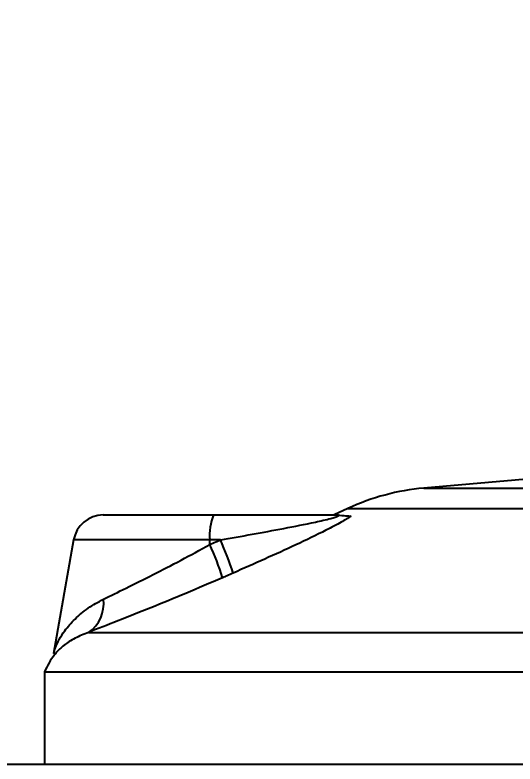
# Model space of a CAD drawing. Header units: millimetres. Extents: x 10 to 584, y 10 to 410.
# Drawn here: x 295.5 to 297.709, y 225.778 to 229.087 of the extents above; entities that cross this region are included whole.
import ezdxf

# ---------------------------------------------------------------- set-up
doc = ezdxf.new("R2010")
doc.units = ezdxf.units.MM
doc.layers.add('2', color=1, linetype='Continuous')
doc.styles.add('SLDTEXTSTYLE0', font='TXT', dxfattribs={"width": 0.7})
doc.dimstyles.new('SLDDIMSTYLE0', dxfattribs={"dimtxt": 3.5, "dimasz": 3.5, "dimexe": 0, "dimexo": 0.0625, "dimgap": 0.875, "dimtad": 1, "dimlfac": 15, "dimrnd": 1e-09, "dimzin": 12, "dimdsep": 46, "dimtxsty": 'SLDTEXTSTYLE0', "dimsah": 1, "dimcen": 0.09, "dimadec": 0, "dimazin": 3, "dimtfac": 1, "dimtofl": 0, "dimtmove": 0, "dimatfit": 3, "dimfxl": 0, "dimfrac": 2, "dimtolj": 1, "dimtzin": 12, "dimarcsym": 0})

# ---------------------------------------------------------------- blocks, each defined once
blk = doc.blocks.new('_D_1')
at = {"layer": '2', "color": 1}
for p, q in [((300.7018, 291.645), (391.2447, 291.645)), ((390.2447, 225.7783), (390.2447, 291.645)), ((264.8185, 225.7783), (391.2447, 225.7783))]:
    blk.add_line(p, q, dxfattribs=at)
for points in [[(390.2447, 291.645), (389.7062, 288.145), (390.7832, 288.145)], [(390.2447, 225.7783), (390.7832, 229.2783), (389.7062, 229.2783)]]:
    blk.add_solid(points, dxfattribs=at)
at = {"layer": '2', "color": 1, "char_height": 3.5, "attachment_point": 1, "rotation": 90, "style": 'SLDTEXTSTYLE0'}
for s, insert in [('50', (385.7184, 263.2932)), ('%%p', (385.733, 259.9537)), ('1000', (385.7184, 248.3064))]:
    blk.add_mtext(s, dxfattribs=dict(at, insert=insert))

msp = doc.modelspace()

# ---------------------------------------------------------------- linework, layer by layer
at = {"color": 7, "linetype": 'Continuous', "lineweight": 25}
for p, q in [((297.84088, 227.04353), (297.30649, 226.99678)), ((296.97103, 226.90689), (296.90975, 226.87832)), ((295.89005, 226.87832), (296.37701, 226.87832)), ((296.37701, 226.87832), (296.91487, 226.87832)), ((295.75874, 226.76814), (295.67041, 226.26717)), ((296.36051, 226.74774), (296.36095, 226.76814)), ((296.4074, 226.76814), (296.36095, 226.76814)), ((295.82479, 226.35981), (300.6074, 226.35981)), ((295.63083, 226.18554), (295.63083, 225.77832)), ((295.63083, 226.18554), (300.94416, 226.18554)), ((295.63083, 225.77832), (300.94416, 225.77832))]:
    msp.add_line(p, q, dxfattribs=at)
at = {"color": 59, "linetype": 'Continuous', "lineweight": 25}
for p, q in [((297.30649, 226.99678), (299.28107, 226.99678)), ((296.97103, 226.90689), (299.61402, 226.90689)), ((296.36095, 226.76814), (295.75874, 226.76814))]:
    msp.add_line(p, q, dxfattribs=at)
at = {"color": 7, "linetype": 'Continuous', "lineweight": 25}
for centre, radius, start, end in [((297.39364, 226.00058), 1, 95, 115), ((295.89005, 226.74498), 0.13333, 90, 170), ((296.58395, 226.7919), 0.22426, 157.33636, 186.08389), ((295.3013, 226.26221), 1.21632, 17.18624, 24.57916), ((295.25671, 226.24091), 1.2146, 17.25573, 24.66292), ((295.73942, 226.48592), 0.15229, 304.09764, 7.70719), ((295.93868, 226.05771), 0.33333, 142.41476, 157.45001)]:
    msp.add_arc(centre, radius, start, end, dxfattribs=at)
for points, knots in [([(296.4074, 226.76814), (296.50091, 226.78465), (296.64119, 226.80942), (296.80446, 226.8417), (296.88107, 226.85905), (296.91172, 226.86772), (296.92191, 226.87127), (296.92694, 226.87341), (296.92984, 226.87521), (296.93047, 226.87662), (296.92892, 226.87764), (296.92643, 226.87795), (296.92511, 226.87811)], [0, 0, 0, 0, 0.5000147, 0.7500861, 0.8749216, 0.9157348, 0.9321086, 0.9463791, 0.9592938, 0.971845, 0.9851067, 1, 1, 1, 1]), ([(296.98461, 226.87304), (296.97089, 226.86438), (296.93998, 226.84488), (296.85621, 226.80104), (296.69739, 226.72462), (296.55688, 226.66278), (296.46331, 226.6216)], [0, 0, 0, 0, 0.1116422, 0.2515372, 0.5015359, 1, 1, 1, 1]), ([(296.91487, 226.87832), (296.91678, 226.87831), (296.92019, 226.87829), (296.92361, 226.87816), (296.92511, 226.87811)], [0, 0, 0, 0, 0.55989787, 1, 1, 1, 1]), ([(296.92511, 226.87811), (296.9378, 226.87696), (296.96329, 226.87465), (296.97749, 226.87358), (296.98461, 226.87304)], [0, 0, 0, 0, 0.4980998, 1, 1, 1, 1]), ([(296.36051, 226.74774), (296.36927, 226.75155), (296.38489, 226.75836), (296.40053, 226.76515), (296.4074, 226.76814)], [0, 0, 0, 0, 0.56, 1, 1, 1, 1]), ([(295.89033, 226.50634), (295.9229, 226.52221), (295.99, 226.5549), (296.10778, 226.61342), (296.23329, 226.67791), (296.31801, 226.72441), (296.36051, 226.74774)], [0, 0, 0, 0, 0.2425881, 0.4997099, 0.7490065, 1, 1, 1, 1]), ([(296.46331, 226.6216), (296.4546, 226.6178), (296.43904, 226.61101), (296.42349, 226.6042), (296.41664, 226.6012)], [0, 0, 0, 0, 0.56, 1, 1, 1, 1]), ([(296.41664, 226.6012), (296.36254, 226.57787), (296.25471, 226.53138), (296.09787, 226.46744), (295.95013, 226.4088), (295.86654, 226.37613), (295.82479, 226.35981)], [0, 0, 0, 0, 0.2510036, 0.5002764, 0.750444, 1, 1, 1, 1]), ([(295.6703, 226.26655), (295.67176, 226.26722), (295.67485, 226.26865), (295.67496, 226.26406), (295.67502, 226.26165)], [0, 0, 0, 0, 0.47507421, 1, 1, 1, 1])]:
    msp.add_open_spline(points, degree=3, knots=knots, dxfattribs=at)
at = {"color": 59, "linetype": 'Continuous', "lineweight": 25}
for points, knots in [([(295.67087, 226.26708), (295.67272, 226.27505), (295.6767, 226.29214), (295.6942, 226.32845), (295.72179, 226.37155), (295.76325, 226.41925), (295.81956, 226.46752), (295.86715, 226.49363), (295.89033, 226.50634)], [0, 0, 0, 0, 0.1270941, 0.2726622, 0.418117, 0.615258, 0.8126155, 1, 1, 1, 1]), ([(295.82479, 226.35981), (295.80419, 226.35149), (295.7622, 226.33454), (295.71601, 226.30346), (295.68714, 226.27781), (295.67737, 226.26386), (295.67503, 226.26052)], [0, 0, 0, 0, 0.2983651, 0.6083516, 0.9060021, 1, 1, 1, 1])]:
    msp.add_open_spline(points, degree=3, knots=knots, dxfattribs=at)

# ---------------------------------------------------------------- dimensions: what is measured, and where the dimension line sits
at = {"layer": '2', "color": 1}
dim = msp.add_linear_dim(base=(390.24471, 291.64498), p1=(263.81849, 225.77832), p2=(299.70183, 291.64498), angle=90, text='1000%%p50', dimstyle='SLDDIMSTYLE0', dxfattribs=at)
dim.commit()
dim.dimension.update_dxf_attribs({"geometry": '_D_1', "text_midpoint": (390.24471, 258.71165), "dimtype": 160})

doc.saveas('drawing.dxf')
